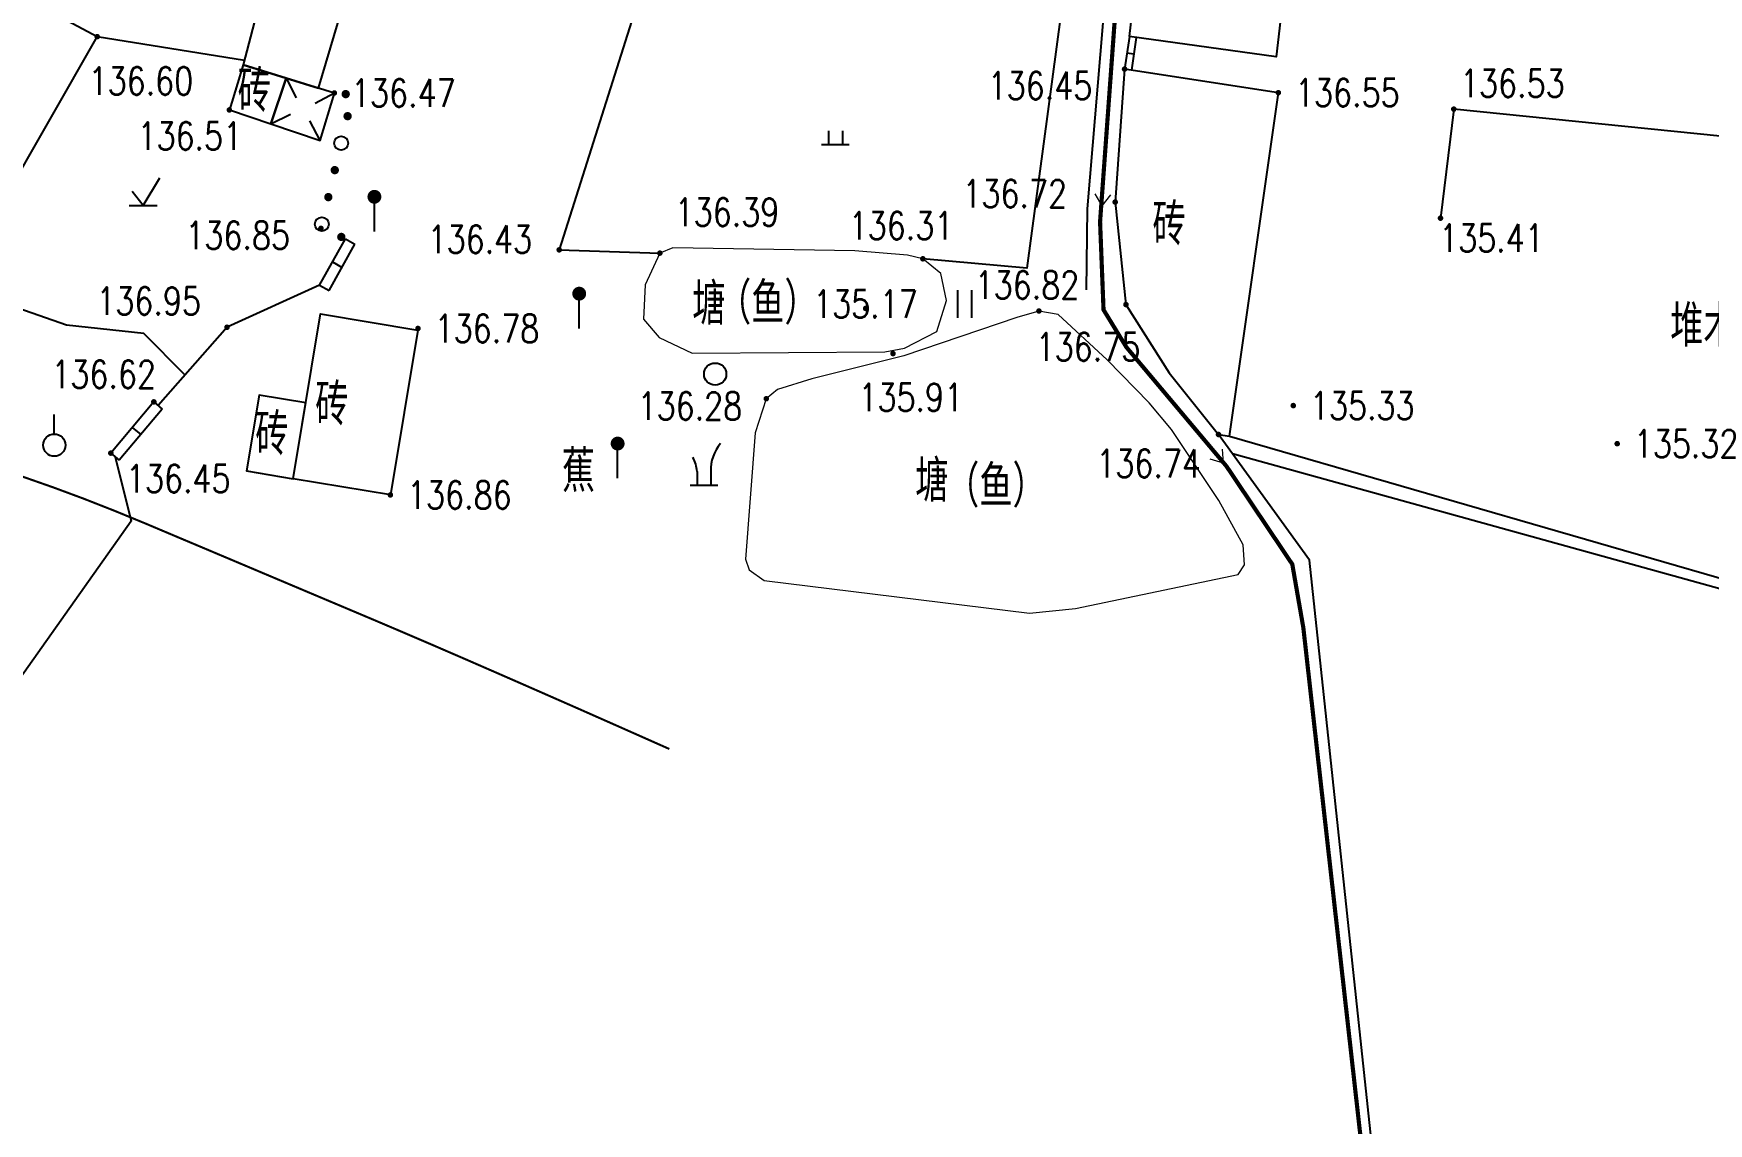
# Model space of a CAD drawing. Extents: x 529262 to 576451, y 2694391 to 2717535.
# Drawn here: x 563896.9 to 563957.3, y 2711325.6 to 2711364.9 of the extents above; entities that cross this region are included whole.
import ezdxf
from ezdxf.enums import TextEntityAlignment as Align

# ---------------------------------------------------------------- set-up
doc = ezdxf.new("R2010")
doc.units = 0
for name, color, linetype in [('DGX', 8, 'Continuous'), ('DMTZ', 8, 'Continuous'), ('GCD', 8, 'Continuous'), ('JMD', 8, 'Continuous'), ('ZBTZ', 8, 'Continuous'), ('ZJ', 7, 'Continuous')]:
    doc.layers.add(name, color=color, linetype=linetype)
doc.layers.add('SXSS', color=5, linetype='Continuous', lineweight=0)
doc.styles.add('HZ', font='rs.shx', dxfattribs={"width": 0.8, "bigfont": 'hztxt.shx'})
doc.linetypes.add('10421', pattern='A,2,[150,AAA.SHX,S=0.5,R=0,X=0,Y=0.5],1e-11', length=2)
doc.linetypes.add('10422', pattern='A,0.75,[150,AAA.SHX,S=0.5,R=0,X=0,Y=0.5],1.5,[177,AAA.SHX,S=1,R=0,X=0,Y=0.4],0.75', length=3)
doc.linetypes.add('1161', pattern='A,0,[149,AAA.SHX,S=0.15,R=0,X=0,Y=0],-1.6', length=1.6)
doc.linetypes.add('445', pattern='A,8,-0.5,[147,AAA.SHX,S=1,R=0,X=0,Y=0],-1.5', length=10)

# ---------------------------------------------------------------- blocks, each defined once
blk = doc.blocks.new('gc123')
at = {"color": 8}
for p, q in [((0, 0), (1.2, 2)), ((-1, 0), (1, 0)), ((0, 0), (-0.8, 1))]:
    blk.add_line(p, q, dxfattribs=at)
blk = doc.blocks.new('gc253')
at = {"color": 8, "const_width": 0.3}
blk.add_lwpolyline([(-0.15, 0, 1), (0.15, 0, 1)], format="xyb", close=True, dxfattribs=at)
blk = doc.blocks.new('gc170')
at = {"color": 8, "linetype": 'Continuous'}
blk.add_circle((0, 0), 0.5, dxfattribs=at)
blk = doc.blocks.new('gc125')
at = {"color": 8}
blk.add_line((0, 0.8), (0, 2.2), dxfattribs=at)
blk.add_circle((0, 0), 0.8, dxfattribs=at)
blk = doc.blocks.new('GC200')
at = {"linetype": 'Continuous', "const_width": 0.2, "flags": 128}
blk.add_lwpolyline([(-0.1, 0, 1), (0.1, 0, 1)], format="xyb", close=True, dxfattribs=at)
blk = doc.blocks.new('gc165')
at = {"color": 8}
blk.add_line((0, 0), (0, 2), dxfattribs=at)
at = {"color": 8, "const_width": 0.5}
blk.add_lwpolyline([(-0.25, 2.5, 1), (0.25, 2.5, 1)], format="xyb", close=True, dxfattribs=at)
blk = doc.blocks.new('gc210')
at = {"color": 8}
for p, q in [((-1, 0), (1, 0)), ((-0.5, 1), (-0.5, 0)), ((0.5, 1), (0.5, 0))]:
    blk.add_line(p, q, dxfattribs=at)
for centre, radius, start, end in [((3.4, 1.11), 2.91, 139.3312, 182.0887), ((-2.94, 0.81), 2.45, 4.3743, 29.0242)]:
    blk.add_arc(centre, radius, start, end, dxfattribs=at)
blk = doc.blocks.new('gc119')
at = {"color": 8}
for p, q in [((-1, 0), (1, 0)), ((-0.5, 1), (-0.5, 0)), ((0.5, 1), (0.5, 0))]:
    blk.add_line(p, q, dxfattribs=at)
blk = doc.blocks.new('gc121')
at = {"color": 8}
for p, q in [((-0.5, -1), (-0.5, 1)), ((0.5, -1), (0.5, 1))]:
    blk.add_line(p, q, dxfattribs=at)
blk = doc.blocks.new('gc122')
at = {"color": 8}
blk.add_circle((0, 0), 0.8, dxfattribs=at)
blk = doc.blocks.new('gc086')
at = {"color": 8}
for p, q in [((0, 0), (7, 0)), ((7, 0), (6.18, 0.57)), ((7, 0), (6.18, -0.57))]:
    blk.add_line(p, q, dxfattribs=at)

msp = doc.modelspace()

# ---------------------------------------------------------------- linework, layer by layer
at = {"layer": 'DGX', "linetype": 'Continuous', "const_width": 0.075, "flags": 128}
msp.add_lwpolyline([(563896.492, 2711348.886), (563897.581, 2711348.504), (563898.681, 2711348.096), (563899.791, 2711347.66), (563900.913, 2711347.199), (563902.028, 2711346.728), (563903.12, 2711346.268), (563904.189, 2711345.817), (563905.235, 2711345.375), (563906.258, 2711344.943), (563907.258, 2711344.521), (563908.235, 2711344.109), (563909.189, 2711343.706), (563910.179, 2711343.285), (563911.265, 2711342.819), (563912.448, 2711342.307), (563913.726, 2711341.75), (563915.1, 2711341.148), (563916.571, 2711340.501), (563918.137, 2711339.808), (563919.8, 2711339.07)], dxfattribs=at)
msp.add_lwpolyline([(563896.492, 2711348.886), (563897.581, 2711348.504), (563898.681, 2711348.096), (563899.791, 2711347.66), (563900.913, 2711347.199), (563902.028, 2711346.728), (563903.12, 2711346.268), (563904.189, 2711345.817), (563905.235, 2711345.375), (563906.258, 2711344.943), (563907.258, 2711344.521), (563908.235, 2711344.109), (563909.189, 2711343.706), (563910.179, 2711343.285), (563911.265, 2711342.819), (563912.448, 2711342.307), (563913.726, 2711341.75), (563915.1, 2711341.148), (563916.571, 2711340.501), (563918.137, 2711339.808), (563919.8, 2711339.07)], dxfattribs=at)
at = {"layer": 'DMTZ', "linetype": '10421', "lineweight": -2, "flags": 128}
msp.add_lwpolyline([(563939.19, 2711403.93), (563938.641, 2711398.397), (563938.276, 2711394.397), (563937.212, 2711386.379), (563934.868, 2711358.542), (563934.828, 2711355.622)], dxfattribs=at)
at = {"layer": 'DMTZ', "linetype": '10422', "flags": 128}
for points in [[(563964.502, 2711357.315), (563964.871, 2711360.041), (563958.634, 2711361.069), (563948.079, 2711362.138), (563947.601, 2711358.207)], [(563939.997, 2711350.348), (563966.579, 2711342.657), (563966.988, 2711344.169)]]:
    msp.add_lwpolyline(points, dxfattribs=at)
at = {"layer": 'DMTZ', "linetype": '10421', "flags": 128}
msp.add_lwpolyline([(563960.79, 2711343.973), (563940.1, 2711349.715)], dxfattribs=at)
at = {"layer": 'JMD', "linetype": 'Continuous'}
for p, q in [((563936.297, 2711364.171), (563936.544, 2711364.135)), ((563905.987, 2711363.254), (563906.352, 2711362.542)), ((563905.987, 2711363.254), (563906.352, 2711362.542)), ((563907.734, 2711362.718), (563907.027, 2711362.343)), ((563907.734, 2711362.718), (563907.027, 2711362.343)), ((563905.431, 2711361.605), (563906.147, 2711361.96)), ((563905.431, 2711361.605), (563906.147, 2711361.96)), ((563907.209, 2711361.005), (563906.843, 2711361.717)), ((563907.209, 2711361.005), (563906.843, 2711361.717)), ((563908.119, 2711357.461, 136.924), (563908.467, 2711357.265, 136.924)), ((563908.119, 2711357.461, 136.924), (563908.467, 2711357.265, 136.924)), ((563907.651, 2711356.629, 136.976), (563908, 2711356.433, 136.976)), ((563907.651, 2711356.629, 136.976), (563908, 2711356.433, 136.976)), ((563907.184, 2711355.796, 136.976), (563907.532, 2711355.6, 136.976)), ((563907.184, 2711355.796, 136.976), (563907.532, 2711355.6, 136.976)), ((563901.215, 2711351.584, 136.624), (563901.521, 2711351.327, 136.624)), ((563901.215, 2711351.584, 136.624), (563901.521, 2711351.327, 136.624)), ((563900.439, 2711350.661, 136.624), (563900.745, 2711350.403, 136.624)), ((563900.439, 2711350.661, 136.624), (563900.745, 2711350.403, 136.624)), ((563899.664, 2711349.737, 136.447), (563899.97, 2711349.48, 136.624)), ((563899.664, 2711349.737, 136.447), (563899.97, 2711349.48, 136.624))]:
    msp.add_line(p, q, dxfattribs=at)
at = {"layer": 'JMD', "linetype": 'Continuous', "flags": 128}
for points, elevation in [([(563904.434, 2711363.73), (563907.152, 2711362.896), (563909.51, 2711370.819), (563906.252, 2711371.46), (563905.439, 2711367.559)], 137.011), ([(563904.434, 2711363.73), (563907.152, 2711362.896), (563909.51, 2711370.819), (563906.252, 2711371.46), (563905.439, 2711367.559)], 137.011), ([(563904.434, 2711363.73), (563903.937, 2711362.109), (563905.431, 2711361.605), (563905.987, 2711363.254)], 137.011), ([(563904.434, 2711363.73), (563903.937, 2711362.109), (563905.431, 2711361.605), (563905.987, 2711363.254)], 137.011), ([(563941.755, 2711362.73), (563936.211, 2711363.582), (563935.873, 2711358.788), (563936.261, 2711355.092), (563937.819, 2711352.635), (563939.597, 2711350.408), (563939.997, 2711350.348)], 136.547), ([(563905.431, 2711361.605), (563907.209, 2711361.005), (563907.734, 2711362.718), (563905.987, 2711363.254)], 136.709), ([(563905.431, 2711361.605), (563907.209, 2711361.005), (563907.734, 2711362.718), (563905.987, 2711363.254)], 136.709), ([(563906.234, 2711348.814), (563906.689, 2711351.552), (563905.012, 2711351.831), (563904.556, 2711349.093)], 135.562), ([(563906.234, 2711348.814), (563906.689, 2711351.552), (563905.012, 2711351.831), (563904.556, 2711349.093)], 135.562)]:
    msp.add_lwpolyline(points, close=True, dxfattribs=dict(at, elevation=elevation))
for points in [[(563936.384, 2711364.76), (563936.757, 2711368.007), (563942.044, 2711367.239), (563941.675, 2711364.029)], [(563906.234, 2711348.814), (563907.223, 2711354.755), (563910.732, 2711354.171), (563909.743, 2711348.23)], [(563906.234, 2711348.814), (563907.223, 2711354.755), (563910.732, 2711354.171), (563909.743, 2711348.23)]]:
    msp.add_lwpolyline(points, close=True, dxfattribs=at)
for points in [[(563936.384, 2711364.76), (563936.211, 2711363.582)], [(563936.631, 2711364.724), (563936.458, 2711363.544)]]:
    msp.add_lwpolyline(points, dxfattribs=at)
for points, elevation in [([(563907.184, 2711355.796), (563908.119, 2711357.461)], 136.976), ([(563907.184, 2711355.796), (563908.119, 2711357.461)], 136.976), ([(563907.532, 2711355.6), (563908.467, 2711357.265)], 136.976), ([(563907.532, 2711355.6), (563908.467, 2711357.265)], 136.976), ([(563901.215, 2711351.584), (563899.664, 2711349.737)], 136.624), ([(563901.215, 2711351.584), (563899.664, 2711349.737)], 136.624), ([(563901.521, 2711351.327), (563899.97, 2711349.48)], 136.624), ([(563901.521, 2711351.327), (563899.97, 2711349.48)], 136.624)]:
    msp.add_lwpolyline(points, dxfattribs=dict(at, elevation=elevation))
at = {"layer": 'JMD', "linetype": '445', "elevation": 136.976, "flags": 128}
msp.add_lwpolyline([(563907.184, 2711355.796), (563903.853, 2711354.275), (563901.368, 2711351.455)], dxfattribs=at)
msp.add_lwpolyline([(563907.184, 2711355.796), (563903.853, 2711354.275), (563901.368, 2711351.455)], dxfattribs=at)
at = {"layer": 'JMD', "linetype": '445', "flags": 128}
for points in [[(563945.173, 2711324.368), (563942.884, 2711345.882), (563939.597, 2711350.408)], [(563899.817, 2711349.608), (563900.397, 2711347.287), (563895.485, 2711340.355)], [(563899.817, 2711349.608), (563900.397, 2711347.287), (563895.485, 2711340.355)]]:
    msp.add_lwpolyline(points, dxfattribs=at)
at = {"layer": 'SXSS', "color": 8, "linetype": 'Continuous', "const_width": 0.15, "flags": 128}
msp.add_lwpolyline([(563939.583, 2711403.76), (563937.139, 2711380.532), (563935.967, 2711366.86), (563935.328, 2711358.077), (563935.453, 2711354.903), (563936.276, 2711353.557), (563939.887, 2711349.261), (563942.258, 2711345.73), (563942.657, 2711343.436), (563944.801, 2711324.348), (563943.517, 2711316.526), (563940.918, 2711303.249), (563941.016, 2711301.815), (563941.747, 2711301.038), (563944.74, 2711298.717), (563947.655, 2711296.685), (563954.559, 2711293.256), (563955.696, 2711292.084), (563956.239, 2711291.142), (563956.473, 2711289.879), (563954.425, 2711286.003), (563951.735, 2711280.153)], dxfattribs=at)
at = {"layer": 'SXSS', "color": 8, "linetype": '10421', "elevation": 136.388, "flags": 128}
msp.add_lwpolyline([(563919.458, 2711356.947), (563918.925, 2711355.8), (563918.874, 2711354.57), (563919.438, 2711353.904), (563920.617, 2711353.34), (563927.572, 2711353.384), (563928.283, 2711353.515), (563929.442, 2711354.127), (563929.796, 2711355.236), (563929.591, 2711356.21), (563928.94, 2711356.743), (563928.387, 2711356.872), (563926.49, 2711357.03), (563919.927, 2711357.137)], close=True, dxfattribs=at)
at = {"layer": 'SXSS', "color": 8, "linetype": '10421', "flags": 128}
msp.add_lwpolyline([(563928.254, 2711353.24), (563924.936, 2711352.413), (563923.694, 2711352.031), (563923.295, 2711351.698), (563922.898, 2711350.471), (563922.541, 2711345.915), (563922.674, 2711345.525), (563923.216, 2711345.143), (563932.786, 2711343.967), (563934.439, 2711344.14), (563940.308, 2711345.356), (563940.536, 2711345.706), (563940.487, 2711346.429), (563939.61, 2711348.033), (563937.904, 2711350.592), (563937.1, 2711351.551), (563935.584, 2711353.097), (563933.819, 2711354.733), (563933.124, 2711354.86), (563932.322, 2711354.62)], close=True, dxfattribs=at)
at = {"layer": 'ZBTZ', "linetype": '1161', "flags": 128}
for points in [[(563921.132, 2711373.805), (563915.83, 2711357.064), (563919.458, 2711356.947)], [(563921.132, 2711373.805), (563915.83, 2711357.064), (563919.458, 2711356.947)], [(563902.338, 2711352.557), (563900.853, 2711354.053), (563898.067, 2711354.354), (563894.033, 2711355.761), (563899.173, 2711364.749)], [(563902.338, 2711352.557), (563900.853, 2711354.053), (563898.067, 2711354.354), (563894.033, 2711355.761), (563899.173, 2711364.749)]]:
    msp.add_lwpolyline(points, dxfattribs=at)
for points, elevation in [([(563934.511, 2711370.046), (563932.685, 2711356.402), (563928.94, 2711356.743)], 136.742), ([(563904.484, 2711363.892), (563899.173, 2711364.749), (563890.533, 2711369.361)], 136.6), ([(563904.484, 2711363.892), (563899.173, 2711364.749), (563890.533, 2711369.361)], 136.6)]:
    msp.add_lwpolyline(points, dxfattribs=dict(at, elevation=elevation))

# ---------------------------------------------------------------- block references
at = {"layer": 'GCD', "linetype": 'Continuous'}
ref = msp.add_blockref('GC200', (563899.173, 2711364.749, 136.6), dxfattribs=dict(at, xscale=0.5, yscale=0.5, zscale=0.5))
ref.add_attrib('height', '136.60', dxfattribs={"linetype": 'Continuous', "height": 1, "style": 'HZ', "width": 0.8}).set_placement((563898.863, 2711363.155, 136.6), align=Align.MIDDLE_LEFT)
ref = msp.add_blockref('GC200', (563899.173, 2711364.749, 136.6), dxfattribs=dict(at, xscale=0.5, yscale=0.5, zscale=0.5))
ref.add_attrib('height', '136.60', dxfattribs={"linetype": 'Continuous', "height": 1, "style": 'HZ', "width": 0.8}).set_placement((563898.863, 2711363.155, 136.6), align=Align.MIDDLE_LEFT)
ref = msp.add_blockref('GC200', (563936.211, 2711363.582, 136.445), dxfattribs=dict(at, xscale=0.5, yscale=0.5, zscale=0.5))
ref.add_attrib('height', '136.45', dxfattribs={"linetype": 'Continuous', "height": 1, "style": 'HZ', "width": 0.8}).set_placement((563931.275, 2711362.98, 136.445), align=Align.MIDDLE_LEFT)
ref = msp.add_blockref('GC200', (563948.079, 2711362.138, 136.529), dxfattribs=dict(at, xscale=0.5, yscale=0.5, zscale=0.5))
ref.add_attrib('height', '136.53', dxfattribs={"linetype": 'Continuous', "height": 1, "style": 'HZ', "width": 0.8}).set_placement((563948.304, 2711363.068, 136.529), align=Align.MIDDLE_LEFT)
ref = msp.add_blockref('GC200', (563907.723, 2711362.721, 136.468), dxfattribs=dict(at, xscale=0.5, yscale=0.5, zscale=0.5))
ref.add_attrib('height', '136.47', dxfattribs={"linetype": 'Continuous', "height": 1, "style": 'HZ', "width": 0.8}).set_placement((563908.323, 2711362.721, 136.468), align=Align.MIDDLE_LEFT)
ref = msp.add_blockref('GC200', (563907.723, 2711362.721, 136.468), dxfattribs=dict(at, xscale=0.5, yscale=0.5, zscale=0.5))
ref.add_attrib('height', '136.47', dxfattribs={"linetype": 'Continuous', "height": 1, "style": 'HZ', "width": 0.8}).set_placement((563908.323, 2711362.721, 136.468), align=Align.MIDDLE_LEFT)
ref = msp.add_blockref('GC200', (563941.755, 2711362.73, 136.547), dxfattribs=dict(at, xscale=0.5, yscale=0.5, zscale=0.5))
ref.add_attrib('height', '136.55', dxfattribs={"linetype": 'Continuous', "height": 1, "style": 'HZ', "width": 0.8}).set_placement((563942.355, 2711362.73, 136.547), align=Align.MIDDLE_LEFT)
ref = msp.add_blockref('GC200', (563903.937, 2711362.109, 136.514), dxfattribs=dict(at, xscale=0.5, yscale=0.5, zscale=0.5))
ref.add_attrib('height', '136.51', dxfattribs={"linetype": 'Continuous', "height": 1, "style": 'HZ', "width": 0.8}).set_placement((563900.626, 2711361.173, 136.514), align=Align.MIDDLE_LEFT)
ref = msp.add_blockref('GC200', (563903.937, 2711362.109, 136.514), dxfattribs=dict(at, xscale=0.5, yscale=0.5, zscale=0.5))
ref.add_attrib('height', '136.51', dxfattribs={"linetype": 'Continuous', "height": 1, "style": 'HZ', "width": 0.8}).set_placement((563900.626, 2711361.173, 136.514), align=Align.MIDDLE_LEFT)
ref = msp.add_blockref('GC200', (563935.873, 2711358.788, 136.716), dxfattribs=dict(at, xscale=0.5, yscale=0.5, zscale=0.5))
ref.add_attrib('height', '136.72', dxfattribs={"linetype": 'Continuous', "height": 1, "style": 'HZ', "width": 0.8}).set_placement((563930.367, 2711359.093, 136.716), align=Align.MIDDLE_LEFT)
ref = msp.add_blockref('GC200', (563919.458, 2711356.947, 136.388), dxfattribs=dict(at, xscale=0.5, yscale=0.5, zscale=0.5))
ref.add_attrib('height', '136.39', dxfattribs={"linetype": 'Continuous', "height": 1, "style": 'HZ', "width": 0.8}).set_placement((563919.991, 2711358.423, 136.388), align=Align.MIDDLE_LEFT)
ref = msp.add_blockref('GC200', (563907.238, 2711357.839, 136.847), dxfattribs=dict(at, xscale=0.5, yscale=0.5, zscale=0.5))
ref.add_attrib('height', '136.85', dxfattribs={"linetype": 'Continuous', "height": 1, "style": 'HZ', "width": 0.8}).set_placement((563902.353, 2711357.591, 136.847), align=Align.MIDDLE_LEFT)
ref = msp.add_blockref('GC200', (563907.238, 2711357.839, 136.847), dxfattribs=dict(at, xscale=0.5, yscale=0.5, zscale=0.5))
ref.add_attrib('height', '136.85', dxfattribs={"linetype": 'Continuous', "height": 1, "style": 'HZ', "width": 0.8}).set_placement((563902.353, 2711357.591, 136.847), align=Align.MIDDLE_LEFT)
ref = msp.add_blockref('GC200', (563915.83, 2711357.064, 136.426), dxfattribs=dict(at, xscale=0.5, yscale=0.5, zscale=0.5))
ref.add_attrib('height', '136.43', dxfattribs={"linetype": 'Continuous', "height": 1, "style": 'HZ', "width": 0.8}).set_placement((563911.083, 2711357.446, 136.426), align=Align.MIDDLE_LEFT)
ref = msp.add_blockref('GC200', (563915.83, 2711357.064, 136.426), dxfattribs=dict(at, xscale=0.5, yscale=0.5, zscale=0.5))
ref.add_attrib('height', '136.43', dxfattribs={"linetype": 'Continuous', "height": 1, "style": 'HZ', "width": 0.8}).set_placement((563911.083, 2711357.446, 136.426), align=Align.MIDDLE_LEFT)
ref = msp.add_blockref('GC200', (563928.94, 2711356.743, 136.305), dxfattribs=dict(at, xscale=0.5, yscale=0.5, zscale=0.5))
ref.add_attrib('height', '136.31', dxfattribs={"linetype": 'Continuous', "height": 1, "style": 'HZ', "width": 0.8}).set_placement((563926.264, 2711357.936, 136.305), align=Align.MIDDLE_LEFT)
ref = msp.add_blockref('GC200', (563947.601, 2711358.207, 135.414), dxfattribs=dict(at, xscale=0.5, yscale=0.5, zscale=0.5))
ref.add_attrib('height', '135.41', dxfattribs={"linetype": 'Continuous', "height": 1, "style": 'HZ', "width": 0.8}).set_placement((563947.553, 2711357.489, 135.414), align=Align.MIDDLE_LEFT)
ref = msp.add_blockref('GC200', (563933.124, 2711354.86, 136.822), dxfattribs=dict(at, xscale=0.5, yscale=0.5, zscale=0.5))
ref.add_attrib('height', '136.82', dxfattribs={"linetype": 'Continuous', "height": 1, "style": 'HZ', "width": 0.8}).set_placement((563930.806, 2711355.795, 136.822), align=Align.MIDDLE_LEFT)
ref = msp.add_blockref('GC200', (563903.853, 2711354.275, 136.952), dxfattribs=dict(at, xscale=0.5, yscale=0.5, zscale=0.5))
ref.add_attrib('height', '136.95', dxfattribs={"linetype": 'Continuous', "height": 1, "style": 'HZ', "width": 0.8}).set_placement((563899.141, 2711355.219, 136.952), align=Align.MIDDLE_LEFT)
ref = msp.add_blockref('GC200', (563903.853, 2711354.275, 136.952), dxfattribs=dict(at, xscale=0.5, yscale=0.5, zscale=0.5))
ref.add_attrib('height', '136.95', dxfattribs={"linetype": 'Continuous', "height": 1, "style": 'HZ', "width": 0.8}).set_placement((563899.141, 2711355.219, 136.952), align=Align.MIDDLE_LEFT)
ref = msp.add_blockref('GC200', (563926.877, 2711354.953, 135.166), dxfattribs=dict(at, xscale=0.5, yscale=0.5, zscale=0.5))
ref.add_attrib('height', '135.17', dxfattribs={"linetype": 'Continuous', "height": 1, "style": 'HZ', "width": 0.8}).set_placement((563924.984, 2711355.115), align=Align.MIDDLE_LEFT)
ref = msp.add_blockref('GC200', (563936.261, 2711355.092, 136.75), dxfattribs=dict(at, xscale=0.5, yscale=0.5, zscale=0.5))
ref.add_attrib('height', '136.75', dxfattribs={"linetype": 'Continuous', "height": 1, "style": 'HZ', "width": 0.8}).set_placement((563933.005, 2711353.567, 136.75), align=Align.MIDDLE_LEFT)
ref = msp.add_blockref('GC200', (563910.737, 2711354.23, 136.784), dxfattribs=dict(at, xscale=0.5, yscale=0.5, zscale=0.5))
ref.add_attrib('height', '136.78', dxfattribs={"linetype": 'Continuous', "height": 1, "style": 'HZ', "width": 0.8}).set_placement((563911.337, 2711354.23, 136.784), align=Align.MIDDLE_LEFT)
ref = msp.add_blockref('GC200', (563910.737, 2711354.23, 136.784), dxfattribs=dict(at, xscale=0.5, yscale=0.5, zscale=0.5))
ref.add_attrib('height', '136.78', dxfattribs={"linetype": 'Continuous', "height": 1, "style": 'HZ', "width": 0.8}).set_placement((563911.337, 2711354.23, 136.784), align=Align.MIDDLE_LEFT)
ref = msp.add_blockref('GC200', (563901.215, 2711351.584, 136.624), dxfattribs=dict(at, xscale=0.5, yscale=0.5, zscale=0.5))
ref.add_attrib('height', '136.62', dxfattribs={"linetype": 'Continuous', "height": 1, "style": 'HZ', "width": 0.8}).set_placement((563897.52, 2711352.578, 136.624), align=Align.MIDDLE_LEFT)
ref = msp.add_blockref('GC200', (563901.215, 2711351.584, 136.624), dxfattribs=dict(at, xscale=0.5, yscale=0.5, zscale=0.5))
ref.add_attrib('height', '136.62', dxfattribs={"linetype": 'Continuous', "height": 1, "style": 'HZ', "width": 0.8}).set_placement((563897.52, 2711352.578, 136.624), align=Align.MIDDLE_LEFT)
ref = msp.add_blockref('GC200', (563927.862, 2711353.325, 135.908), dxfattribs=dict(at, xscale=0.5, yscale=0.5, zscale=0.5))
ref.add_attrib('height', '135.91', dxfattribs={"linetype": 'Continuous', "height": 1, "style": 'HZ', "width": 0.8}).set_placement((563926.618, 2711351.752, 135.908), align=Align.MIDDLE_LEFT)
ref = msp.add_blockref('GC200', (563923.295, 2711351.698, 136.284), dxfattribs=dict(at, xscale=0.5, yscale=0.5, zscale=0.5))
ref.add_attrib('height', '136.28', dxfattribs={"linetype": 'Continuous', "height": 1, "style": 'HZ', "width": 0.8}).set_placement((563918.654, 2711351.435, 136.284), align=Align.MIDDLE_LEFT)
ref = msp.add_blockref('GC200', (563942.293, 2711351.45, 135.327), dxfattribs=dict(at, xscale=0.5, yscale=0.5, zscale=0.5))
ref.add_attrib('height', '135.33', dxfattribs={"linetype": 'Continuous', "height": 1, "style": 'HZ', "width": 0.8}).set_placement((563942.893, 2711351.45, 135.327), align=Align.MIDDLE_LEFT)
ref = msp.add_blockref('GC200', (563939.597, 2711350.408, 136.735), dxfattribs=dict(at, xscale=0.5, yscale=0.5, zscale=0.5))
ref.add_attrib('height', '136.74', dxfattribs={"linetype": 'Continuous', "height": 1, "style": 'HZ', "width": 0.8}).set_placement((563935.191, 2711349.363, 136.735), align=Align.MIDDLE_LEFT)
ref = msp.add_blockref('GC200', (563953.971, 2711350.076, 135.321), dxfattribs=dict(at, xscale=0.5, yscale=0.5, zscale=0.5))
ref.add_attrib('height', '135.32', dxfattribs={"linetype": 'Continuous', "height": 1, "style": 'HZ', "width": 0.8}).set_placement((563954.571, 2711350.076, 135.321), align=Align.MIDDLE_LEFT)
ref = msp.add_blockref('GC200', (563899.664, 2711349.737, 136.447), dxfattribs=dict(at, xscale=0.5, yscale=0.5, zscale=0.5))
ref.add_attrib('height', '136.45', dxfattribs={"linetype": 'Continuous', "height": 1, "style": 'HZ', "width": 0.8}).set_placement((563900.208, 2711348.819, 136.447), align=Align.MIDDLE_LEFT)
ref = msp.add_blockref('GC200', (563899.664, 2711349.737, 136.447), dxfattribs=dict(at, xscale=0.5, yscale=0.5, zscale=0.5))
ref.add_attrib('height', '136.45', dxfattribs={"linetype": 'Continuous', "height": 1, "style": 'HZ', "width": 0.8}).set_placement((563900.208, 2711348.819, 136.447), align=Align.MIDDLE_LEFT)
ref = msp.add_blockref('GC200', (563909.743, 2711348.23, 136.86), dxfattribs=dict(at, xscale=0.5, yscale=0.5, zscale=0.5))
ref.add_attrib('height', '136.86', dxfattribs={"linetype": 'Continuous', "height": 1, "style": 'HZ', "width": 0.8}).set_placement((563910.343, 2711348.23, 136.86), align=Align.MIDDLE_LEFT)
ref = msp.add_blockref('GC200', (563909.743, 2711348.23, 136.86), dxfattribs=dict(at, xscale=0.5, yscale=0.5, zscale=0.5))
ref.add_attrib('height', '136.86', dxfattribs={"linetype": 'Continuous', "height": 1, "style": 'HZ', "width": 0.8}).set_placement((563910.343, 2711348.23, 136.86), align=Align.MIDDLE_LEFT)
at = {"layer": 'JMD', "linetype": 'Continuous'}
for name, p, xscale, yscale, rotation in [('gc253', (563908.132, 2711362.679), 0.5000000000094424, 0.5000000000094424, 344.3571371837097), ('gc253', (563908.132, 2711362.679), 0.5000000000094424, 0.5000000000094424, 344.3571371837097), ('gc253', (563908.202, 2711361.884), 0.5000000001216727, 0.5000000001216727, 256.5946029799274), ('gc253', (563908.202, 2711361.884), 0.5000000001216727, 0.5000000001216727, 256.5946029799274), ('gc170', (563907.97, 2711360.912), 0.5000000001216727, 0.5000000001216727, 256.5946029799274), ('gc170', (563907.97, 2711360.912), 0.5000000001216727, 0.5000000001216727, 256.5946029799274), ('gc253', (563907.738, 2711359.939), 0.5000000001216727, 0.5000000001216727, 256.5946029799274), ('gc253', (563907.738, 2711359.939), 0.5000000001216727, 0.5000000001216727, 256.5946029799274), ('gc253', (563907.506, 2711358.966), 0.5000000001216727, 0.5000000001216727, 256.5946029799274), ('gc253', (563907.506, 2711358.966), 0.5000000001216727, 0.5000000001216727, 256.5946029799274), ('gc170', (563907.274, 2711357.993), 0.5000000001216727, 0.5000000001216727, 256.5946029799274), ('gc170', (563907.274, 2711357.993), 0.5000000001216727, 0.5000000001216727, 256.5946029799274), ('gc253', (563907.974, 2711357.531), 0.4999999999527067, 0.4999999999527067, 336.7778665151485), ('gc253', (563907.974, 2711357.531), 0.4999999999527067, 0.4999999999527067, 336.7778665151485)]:
    msp.add_blockref(name, p, dxfattribs=dict(at, xscale=xscale, yscale=yscale, rotation=rotation))
at = {"layer": 'SXSS', "color": 8, "linetype": 'Continuous'}
for p, xscale, yscale, zscale, rotation in [((563935.669, 2711362.147), 0.4999999998371083, 0.4999999998371083, 0.4999999998371083, 265.5964226041538), ((563937.547, 2711352.075), 0.4999999999152231, 0.4999999999152231, 0.4999999999152231, 309.6286948891957)]:
    msp.add_blockref('gc086', p, dxfattribs=dict(at, xscale=xscale, yscale=yscale, zscale=zscale, rotation=rotation))
at = {"layer": 'ZBTZ', "linetype": 'Continuous', "xscale": 0.5, "yscale": 0.5}
for name, p in [('gc119', (563925.788, 2711360.859)), ('gc121', (563930.45, 2711355.109)), ('gc122', (563921.452, 2711352.585)), ('gc210', (563921.048, 2711348.576))]:
    msp.add_blockref(name, p, dxfattribs=at)
at = {"layer": 'ZBTZ', "linetype": 'Continuous', "lineweight": -2, "xscale": 0.5, "yscale": 0.5}
for name, p in [('gc123', (563900.831, 2711358.666)), ('gc123', (563900.831, 2711358.666)), ('gc165', (563909.167, 2711357.727)), ('gc165', (563909.167, 2711357.727)), ('gc165', (563916.551, 2711354.235)), ('gc165', (563916.551, 2711354.235)), ('gc125', (563897.625, 2711350.024)), ('gc125', (563897.625, 2711350.024)), ('gc165', (563917.936, 2711348.831)), ('gc165', (563917.936, 2711348.831))]:
    msp.add_blockref(name, p, dxfattribs=at)

# ---------------------------------------------------------------- texts
at = {"layer": 'JMD', "linetype": 'Continuous', "style": 'HZ', "width": 0.8}
for p in [(563905.437, 2711362.791), (563905.437, 2711362.791), (563938.418, 2711357.988), (563908.233, 2711351.492), (563908.233, 2711351.492), (563906.071, 2711350.418), (563906.071, 2711350.418)]:
    msp.add_text('砖', height=1.5, dxfattribs=at).set_placement(p, align=Align.MIDDLE_RIGHT)
at = {"layer": 'SXSS', "color": 8, "linetype": '10421', "style": 'HZ', "width": 0.8}
for p in [(563921.227, 2711355.197), (563929.264, 2711348.818), (563929.264, 2711348.818)]:
    msp.add_text('塘', height=1.5, dxfattribs=at).set_placement(p, align=Align.MIDDLE)
at = {"layer": 'SXSS', "color": 8, "linetype": '10421', "lineweight": -2, "style": 'HZ', "width": 0.8}
for p in [(563923.35, 2711355.218), (563931.573, 2711348.621)]:
    msp.add_text('（鱼）', height=1.5, dxfattribs=at).set_placement(p, align=Align.MIDDLE)
at = {"layer": 'ZJ', "color": 8, "linetype": 'Continuous', "style": 'HZ', "width": 0.8}
msp.add_text('堆木片场', height=1.5, dxfattribs=at).set_placement((563958.281, 2711354.397), align=Align.MIDDLE)
at = {"layer": 'ZJ', "color": 8, "linetype": 'Continuous', "lineweight": -2, "style": 'HZ', "width": 0.8}
msp.add_text('蕉', height=1.5, dxfattribs=at).set_placement((563916.521, 2711349.161), align=Align.MIDDLE)
msp.add_text('蕉', height=1.5, dxfattribs=at).set_placement((563916.521, 2711349.161), align=Align.MIDDLE)

doc.saveas('drawing.dxf')
